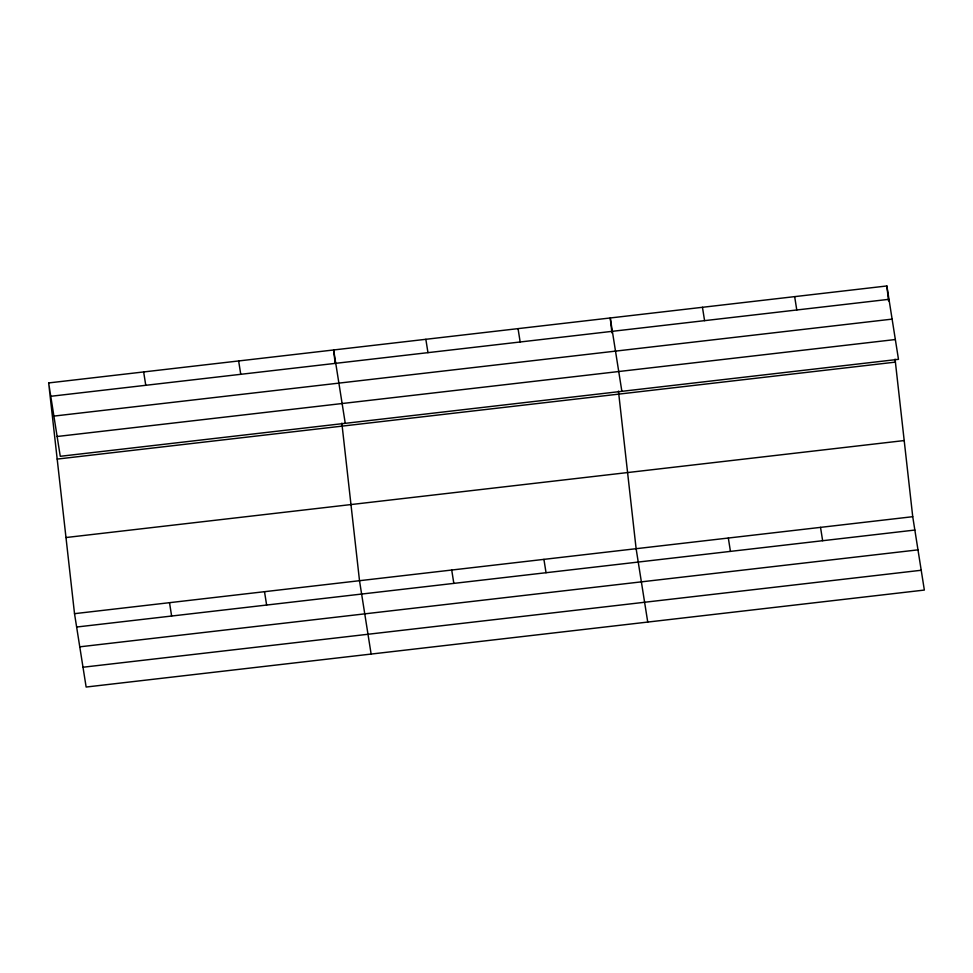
<?xml version="1.0" encoding="UTF-8"?>
<svg xmlns="http://www.w3.org/2000/svg" width="973" height="973" viewBox="0 0 973 973"><rect width="100%" height="100%" fill="white"/><g stroke="black" fill="none" stroke-linecap="round" stroke-linejoin="round"><path stroke-width="1.46" d="M48.65 382.936L886.865 285.965L898.48 359.329L60.265 456.301L48.65 382.936L74.52 613.671L86.135 687.035L924.35 590.064L912.735 516.699L895.063 359.122M50.766 396.291L888.981 299.319M53.904 416.091L892.119 319.12M57.127 436.5L895.342 339.528M57.188 459.086L895.403 362.114M65.982 537.534L904.197 440.562M74.52 613.671L912.735 516.699M76.636 627.026L914.851 530.054M79.774 646.826L917.977 549.854M82.997 667.235L921.212 570.263M794.661 296.631L796.778 309.986M820.531 527.366L822.647 540.72M702.457 307.298L704.574 320.652M728.327 538.033L730.443 551.387M621.869 391.328L610.253 317.976L611.932 332.9M647.738 622.063L636.123 548.699L618.451 391.122M518.05 328.643L520.166 341.997M543.919 559.366L546.035 572.72M425.846 339.309L427.962 352.664M451.715 570.032L453.832 583.386M345.257 423.328L333.642 349.976L335.15 363.403M371.127 654.063L359.511 580.699L341.839 423.121M238.64 360.959L240.757 374.313M264.51 591.693L266.626 605.048M143.651 371.954L145.768 385.308M169.521 602.688L171.625 616.043M886.865 285.965L888.544 300.9"/></g></svg>
